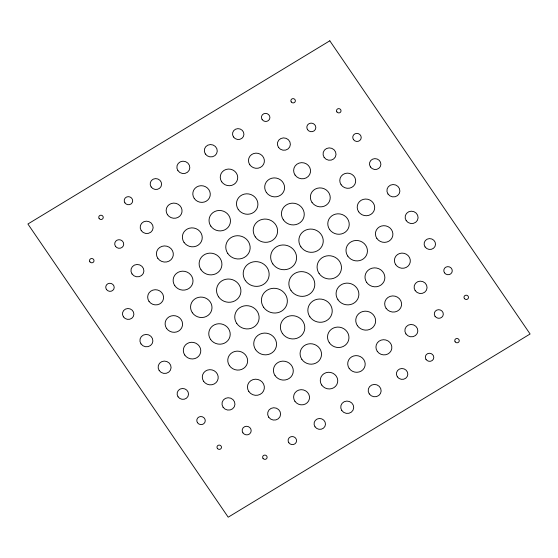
<?xml version="1.0" encoding="UTF-8"?>
<svg xmlns="http://www.w3.org/2000/svg" width="558" height="558" viewBox="0 0 558 558"><rect width="100%" height="100%" fill="white"/><g stroke="black" fill="none" stroke-linecap="round" stroke-linejoin="round"><path stroke-width="0.84" d="M329.799 40.804L27.9 224.009L228.201 517.196L530.1 333.991L329.799 40.804M99.122 218.492A2.26 2.141 15.1 0 0 103.014 218.359A2.26 2.141 15.1 0 0 100.858 215.207A2.26 2.141 15.1 0 0 99.122 218.492M124.915 202.84A4.248 4.025 15.1 0 0 132.239 202.596A4.248 4.025 15.1 0 0 128.18 196.66A4.248 4.025 15.1 0 0 124.915 202.84M151.134 186.93A5.726 5.42 15.1 0 0 160.997 186.602A5.726 5.42 15.1 0 0 155.536 178.602A5.726 5.42 15.1 0 0 151.134 186.93M177.932 170.671A6.508 6.166 15.1 0 0 189.141 170.295A6.508 6.166 15.1 0 0 182.933 161.199A6.508 6.166 15.1 0 0 177.932 170.671M205.372 154.015A6.508 6.166 15.1 0 0 216.588 153.638A6.508 6.166 15.1 0 0 210.38 144.55A6.508 6.166 15.1 0 0 205.372 154.015M233.474 136.961A5.726 5.42 15.1 0 0 243.337 136.633A5.726 5.42 15.1 0 0 237.868 128.64A5.726 5.42 15.1 0 0 233.474 136.961M262.141 119.565A4.248 4.025 15.1 0 0 269.465 119.321A4.248 4.025 15.1 0 0 265.406 113.386A4.248 4.025 15.1 0 0 262.141 119.565M291.241 101.912A2.26 2.141 15.1 0 0 295.133 101.779A2.26 2.141 15.1 0 0 292.978 98.62A2.26 2.141 15.1 0 0 291.241 101.912M89.887 261.8A2.26 2.141 15.1 0 0 93.779 261.667A2.26 2.141 15.1 0 0 91.624 258.514A2.26 2.141 15.1 0 0 89.887 261.8M115.457 246.287A4.52 4.283 15.1 0 0 123.241 246.022A4.52 4.283 15.1 0 0 118.931 239.71A4.52 4.283 15.1 0 0 115.457 246.287M141.251 230.628A6.508 6.166 15.1 0 0 152.467 230.259A6.508 6.166 15.1 0 0 146.252 221.163A6.508 6.166 15.1 0 0 141.251 230.628M167.47 214.718A7.986 7.561 15.1 0 0 181.224 214.258A7.986 7.561 15.1 0 0 173.608 203.105A7.986 7.561 15.1 0 0 167.47 214.718M194.261 198.46A8.768 8.307 15.1 0 0 209.369 197.957A8.768 8.307 15.1 0 0 200.999 185.709A8.768 8.307 15.1 0 0 194.261 198.46M221.707 181.803A8.768 8.307 15.1 0 0 236.815 181.301A8.768 8.307 15.1 0 0 228.445 169.053A8.768 8.307 15.1 0 0 221.707 181.803M249.803 164.756A7.986 7.561 15.1 0 0 263.564 164.296A7.986 7.561 15.1 0 0 255.941 153.143A7.986 7.561 15.1 0 0 249.803 164.756M278.477 147.361A6.508 6.166 15.1 0 0 289.693 146.984A6.508 6.166 15.1 0 0 283.478 137.889A6.508 6.166 15.1 0 0 278.477 147.361M307.57 129.7A4.52 4.283 15.1 0 0 315.361 129.442A4.52 4.283 15.1 0 0 311.043 123.123A4.52 4.283 15.1 0 0 307.57 129.7M336.892 111.907A2.26 2.141 15.1 0 0 340.792 111.774A2.26 2.141 15.1 0 0 338.629 108.622A2.26 2.141 15.1 0 0 336.892 111.907M106.445 289.456A4.248 4.025 15.1 0 0 113.762 289.211A4.248 4.025 15.1 0 0 109.71 283.276A4.248 4.025 15.1 0 0 106.445 289.456M132.016 273.936A6.508 6.166 15.1 0 0 143.225 273.566A6.508 6.166 15.1 0 0 137.017 264.471A6.508 6.166 15.1 0 0 132.016 273.936M157.809 258.284A8.496 8.049 15.1 0 0 172.45 257.796A8.496 8.049 15.1 0 0 164.338 245.932A8.496 8.049 15.1 0 0 157.809 258.284M184.028 242.374A9.974 9.444 15.1 0 0 201.208 241.802A9.974 9.444 15.1 0 0 191.694 227.873A9.974 9.444 15.1 0 0 184.028 242.374M210.819 226.116A10.762 10.19 15.1 0 0 229.352 225.495A10.762 10.19 15.1 0 0 219.085 210.471A10.762 10.19 15.1 0 0 210.819 226.116M238.266 209.459A10.762 10.19 15.1 0 0 256.799 208.845A10.762 10.19 15.1 0 0 246.531 193.814A10.762 10.19 15.1 0 0 238.266 209.459M266.361 192.412A9.974 9.444 15.1 0 0 283.548 191.84A9.974 9.444 15.1 0 0 274.027 177.904A9.974 9.444 15.1 0 0 266.361 192.412M295.036 175.01A8.496 8.049 15.1 0 0 309.676 174.521A8.496 8.049 15.1 0 0 301.564 162.657A8.496 8.049 15.1 0 0 295.036 175.01M324.128 157.356A6.508 6.166 15.1 0 0 335.344 156.979A6.508 6.166 15.1 0 0 329.129 147.891A6.508 6.166 15.1 0 0 324.128 157.356M353.451 139.563A4.248 4.025 15.1 0 0 360.775 139.319A4.248 4.025 15.1 0 0 356.715 133.383A4.248 4.025 15.1 0 0 353.451 139.563M123.43 316.853A5.726 5.42 15.1 0 0 133.292 316.526A5.726 5.42 15.1 0 0 127.831 308.525A5.726 5.42 15.1 0 0 123.43 316.853M149 301.334A7.986 7.561 15.1 0 0 162.755 300.874A7.986 7.561 15.1 0 0 155.131 289.721A7.986 7.561 15.1 0 0 149 301.334M174.793 285.682A9.974 9.444 15.1 0 0 191.973 285.11A9.974 9.444 15.1 0 0 182.452 271.181A9.974 9.444 15.1 0 0 174.793 285.682M201.013 269.772A11.453 10.846 15.1 0 0 220.738 269.116A11.453 10.846 15.1 0 0 209.808 253.123A11.453 10.846 15.1 0 0 201.013 269.772M227.804 253.513A12.234 11.585 15.1 0 0 248.882 252.809A12.234 11.585 15.1 0 0 237.206 235.72A12.234 11.585 15.1 0 0 227.804 253.513M255.25 236.857A12.234 11.585 15.1 0 0 276.329 236.153A12.234 11.585 15.1 0 0 264.652 219.064A12.234 11.585 15.1 0 0 255.25 236.857M283.345 219.81A11.453 10.846 15.1 0 0 303.071 219.148A11.453 10.846 15.1 0 0 292.148 203.161A11.453 10.846 15.1 0 0 283.345 219.81M312.02 202.408A9.974 9.444 15.1 0 0 329.199 201.836A9.974 9.444 15.1 0 0 319.678 187.906A9.974 9.444 15.1 0 0 312.02 202.408M341.112 184.754A7.986 7.561 15.1 0 0 354.867 184.293A7.986 7.561 15.1 0 0 347.25 173.14A7.986 7.561 15.1 0 0 341.112 184.754M370.435 166.961A5.726 5.42 15.1 0 0 380.298 166.633A5.726 5.42 15.1 0 0 374.837 158.632A5.726 5.42 15.1 0 0 370.435 166.961M140.986 343.902A6.508 6.166 15.1 0 0 152.201 343.526A6.508 6.166 15.1 0 0 145.987 334.43A6.508 6.166 15.1 0 0 140.986 343.902M166.556 328.383A8.768 8.307 15.1 0 0 181.664 327.881A8.768 8.307 15.1 0 0 173.294 315.633A8.768 8.307 15.1 0 0 166.556 328.383M192.35 312.731A10.762 10.19 15.1 0 0 210.882 312.11A10.762 10.19 15.1 0 0 200.615 297.086A10.762 10.19 15.1 0 0 192.35 312.731M218.569 296.821A12.234 11.585 15.1 0 0 239.647 296.117A12.234 11.585 15.1 0 0 227.971 279.028A12.234 11.585 15.1 0 0 218.569 296.821M245.36 280.562A13.022 12.332 15.1 0 0 267.791 279.816A13.022 12.332 15.1 0 0 255.369 261.625A13.022 12.332 15.1 0 0 245.36 280.562M272.806 263.906A13.022 12.332 15.1 0 0 295.238 263.16A13.022 12.332 15.1 0 0 282.808 244.976A13.022 12.332 15.1 0 0 272.806 263.906M300.901 246.859A12.234 11.585 15.1 0 0 321.98 246.155A12.234 11.585 15.1 0 0 310.304 229.066A12.234 11.585 15.1 0 0 300.901 246.859M329.576 229.457A10.762 10.19 15.1 0 0 348.108 228.843A10.762 10.19 15.1 0 0 337.841 213.812A10.762 10.19 15.1 0 0 329.576 229.457M358.668 211.803A8.768 8.307 15.1 0 0 373.783 211.301A8.768 8.307 15.1 0 0 365.413 199.046A8.768 8.307 15.1 0 0 358.668 211.803M387.991 194.01A6.508 6.166 15.1 0 0 399.207 193.633A6.508 6.166 15.1 0 0 392.992 184.538A6.508 6.166 15.1 0 0 387.991 194.01M159.197 370.554A6.508 6.166 15.1 0 0 170.413 370.177A6.508 6.166 15.1 0 0 164.198 361.089A6.508 6.166 15.1 0 0 159.197 370.554M184.761 355.034A8.768 8.307 15.1 0 0 199.876 354.532A8.768 8.307 15.1 0 0 191.506 342.284A8.768 8.307 15.1 0 0 184.761 355.034M210.554 339.383A10.762 10.19 15.1 0 0 229.094 338.769A10.762 10.19 15.1 0 0 218.827 323.738A10.762 10.19 15.1 0 0 210.554 339.383M236.78 323.473A12.234 11.585 15.1 0 0 257.852 322.768A12.234 11.585 15.1 0 0 246.176 305.679A12.234 11.585 15.1 0 0 236.78 323.473M263.571 307.214A13.022 12.332 15.1 0 0 286.003 306.468A13.022 12.332 15.1 0 0 273.573 288.284A13.022 12.332 15.1 0 0 263.571 307.214M291.018 290.558A13.022 12.332 15.1 0 0 313.443 289.811A13.022 12.332 15.1 0 0 301.02 271.627A13.022 12.332 15.1 0 0 291.018 290.558M319.113 273.511A12.234 11.585 15.1 0 0 340.192 272.806A12.234 11.585 15.1 0 0 328.516 255.717A12.234 11.585 15.1 0 0 319.113 273.511M347.78 256.108A10.762 10.19 15.1 0 0 366.32 255.494A10.762 10.19 15.1 0 0 356.053 240.463A10.762 10.19 15.1 0 0 347.78 256.108M376.88 238.454A8.768 8.307 15.1 0 0 391.988 237.952A8.768 8.307 15.1 0 0 383.618 225.697A8.768 8.307 15.1 0 0 376.88 238.454M406.203 220.661A6.508 6.166 15.1 0 0 417.419 220.284A6.508 6.166 15.1 0 0 411.204 211.196A6.508 6.166 15.1 0 0 406.203 220.661M178.058 396.808A5.726 5.42 15.1 0 0 187.92 396.48A5.726 5.42 15.1 0 0 182.459 388.487A5.726 5.42 15.1 0 0 178.058 396.808M203.621 381.295A7.986 7.561 15.1 0 0 217.383 380.835A7.986 7.561 15.1 0 0 209.759 369.682A7.986 7.561 15.1 0 0 203.621 381.295M229.422 365.643A9.974 9.444 15.1 0 0 246.601 365.072A9.974 9.444 15.1 0 0 237.08 351.135A9.974 9.444 15.1 0 0 229.422 365.643M255.641 349.733A11.453 10.846 15.1 0 0 275.366 349.071A11.453 10.846 15.1 0 0 264.436 333.084A11.453 10.846 15.1 0 0 255.641 349.733M282.432 333.475A12.234 11.585 15.1 0 0 303.51 332.77A12.234 11.585 15.1 0 0 291.834 315.682A12.234 11.585 15.1 0 0 282.432 333.475M309.878 316.818A12.234 11.585 15.1 0 0 330.957 316.114A12.234 11.585 15.1 0 0 319.281 299.025A12.234 11.585 15.1 0 0 309.878 316.818M337.974 299.765A11.453 10.846 15.1 0 0 357.699 299.109A11.453 10.846 15.1 0 0 346.776 283.115A11.453 10.846 15.1 0 0 337.974 299.765M366.648 282.369A9.974 9.444 15.1 0 0 383.827 281.797A9.974 9.444 15.1 0 0 374.306 267.868A9.974 9.444 15.1 0 0 366.648 282.369M395.741 264.715A7.986 7.561 15.1 0 0 409.495 264.255A7.986 7.561 15.1 0 0 401.879 253.102A7.986 7.561 15.1 0 0 395.741 264.715M425.063 246.915A5.726 5.42 15.1 0 0 434.926 246.587A5.726 5.42 15.1 0 0 429.465 238.594A5.726 5.42 15.1 0 0 425.063 246.915M197.49 422.72A4.248 4.025 15.1 0 0 204.814 422.476A4.248 4.025 15.1 0 0 200.754 416.54A4.248 4.025 15.1 0 0 197.49 422.72M223.061 407.207A6.508 6.166 15.1 0 0 234.276 406.831A6.508 6.166 15.1 0 0 228.062 397.735A6.508 6.166 15.1 0 0 223.061 407.207M248.854 391.549A8.496 8.049 15.1 0 0 263.495 391.06A8.496 8.049 15.1 0 0 255.383 379.196A8.496 8.049 15.1 0 0 248.854 391.549M275.073 375.639A9.974 9.444 15.1 0 0 292.252 375.067A9.974 9.444 15.1 0 0 282.739 361.138A9.974 9.444 15.1 0 0 275.073 375.639M301.864 359.38A10.762 10.19 15.1 0 0 320.404 358.766A10.762 10.19 15.1 0 0 310.136 343.735A10.762 10.19 15.1 0 0 301.864 359.38M329.311 342.724A10.762 10.19 15.1 0 0 347.843 342.11A10.762 10.19 15.1 0 0 337.576 327.079A10.762 10.19 15.1 0 0 329.311 342.724M357.406 325.677A9.974 9.444 15.1 0 0 374.592 325.105A9.974 9.444 15.1 0 0 365.072 311.176A9.974 9.444 15.1 0 0 357.406 325.677M386.08 308.281A8.496 8.049 15.1 0 0 400.721 307.793A8.496 8.049 15.1 0 0 392.609 295.921A8.496 8.049 15.1 0 0 386.08 308.281M415.173 290.62A6.508 6.166 15.1 0 0 426.389 290.251A6.508 6.166 15.1 0 0 420.181 281.155A6.508 6.166 15.1 0 0 415.173 290.62M444.496 272.827A4.248 4.025 15.1 0 0 451.82 272.583A4.248 4.025 15.1 0 0 447.767 266.647A4.248 4.025 15.1 0 0 444.496 272.827M217.355 448.374A2.26 2.141 15.1 0 0 221.247 448.241A2.26 2.141 15.1 0 0 219.092 445.082A2.26 2.141 15.1 0 0 217.355 448.374M242.918 432.855A4.52 4.283 15.1 0 0 250.709 432.596A4.52 4.283 15.1 0 0 246.392 426.277A4.52 4.283 15.1 0 0 242.918 432.855M268.712 417.203A6.508 6.166 15.1 0 0 279.928 416.826A6.508 6.166 15.1 0 0 273.713 407.738A6.508 6.166 15.1 0 0 268.712 417.203M294.931 401.293A7.986 7.561 15.1 0 0 308.693 400.832A7.986 7.561 15.1 0 0 301.069 389.679A7.986 7.561 15.1 0 0 294.931 401.293M321.729 385.034A8.768 8.307 15.1 0 0 336.837 384.532A8.768 8.307 15.1 0 0 328.467 372.277A8.768 8.307 15.1 0 0 321.729 385.034M349.175 368.378A8.768 8.307 15.1 0 0 364.283 367.875A8.768 8.307 15.1 0 0 355.913 355.62A8.768 8.307 15.1 0 0 349.175 368.378M377.271 351.331A7.986 7.561 15.1 0 0 391.025 350.87A7.986 7.561 15.1 0 0 383.409 339.717A7.986 7.561 15.1 0 0 377.271 351.331M405.938 333.928A6.508 6.166 15.1 0 0 417.154 333.558A6.508 6.166 15.1 0 0 410.939 324.463A6.508 6.166 15.1 0 0 405.938 333.928M435.038 316.274A4.52 4.283 15.1 0 0 442.829 316.016A4.52 4.283 15.1 0 0 438.511 309.697A4.52 4.283 15.1 0 0 435.038 316.274M464.361 298.481A2.26 2.141 15.1 0 0 468.253 298.349A2.26 2.141 15.1 0 0 466.097 295.189A2.26 2.141 15.1 0 0 464.361 298.481M263.006 458.369A2.26 2.141 15.1 0 0 266.898 458.237A2.26 2.141 15.1 0 0 264.743 455.084A2.26 2.141 15.1 0 0 263.006 458.369M288.8 442.717A4.248 4.025 15.1 0 0 296.124 442.473A4.248 4.025 15.1 0 0 292.064 436.537A4.248 4.025 15.1 0 0 288.8 442.717M315.019 426.807A5.726 5.42 15.1 0 0 324.882 426.479A5.726 5.42 15.1 0 0 319.42 418.479A5.726 5.42 15.1 0 0 315.019 426.807M341.817 410.549A6.508 6.166 15.1 0 0 353.026 410.172A6.508 6.166 15.1 0 0 346.818 401.076A6.508 6.166 15.1 0 0 341.817 410.549M369.257 393.892A6.508 6.166 15.1 0 0 380.472 393.516A6.508 6.166 15.1 0 0 374.265 384.427A6.508 6.166 15.1 0 0 369.257 393.892M397.359 376.838A5.726 5.42 15.1 0 0 407.221 376.51A5.726 5.42 15.1 0 0 401.753 368.517A5.726 5.42 15.1 0 0 397.359 376.838M426.026 359.443A4.248 4.025 15.1 0 0 433.35 359.199A4.248 4.025 15.1 0 0 429.29 353.263A4.248 4.025 15.1 0 0 426.026 359.443M455.126 341.789A2.26 2.141 15.1 0 0 459.018 341.656A2.26 2.141 15.1 0 0 456.863 338.497A2.26 2.141 15.1 0 0 455.126 341.789"/></g></svg>
